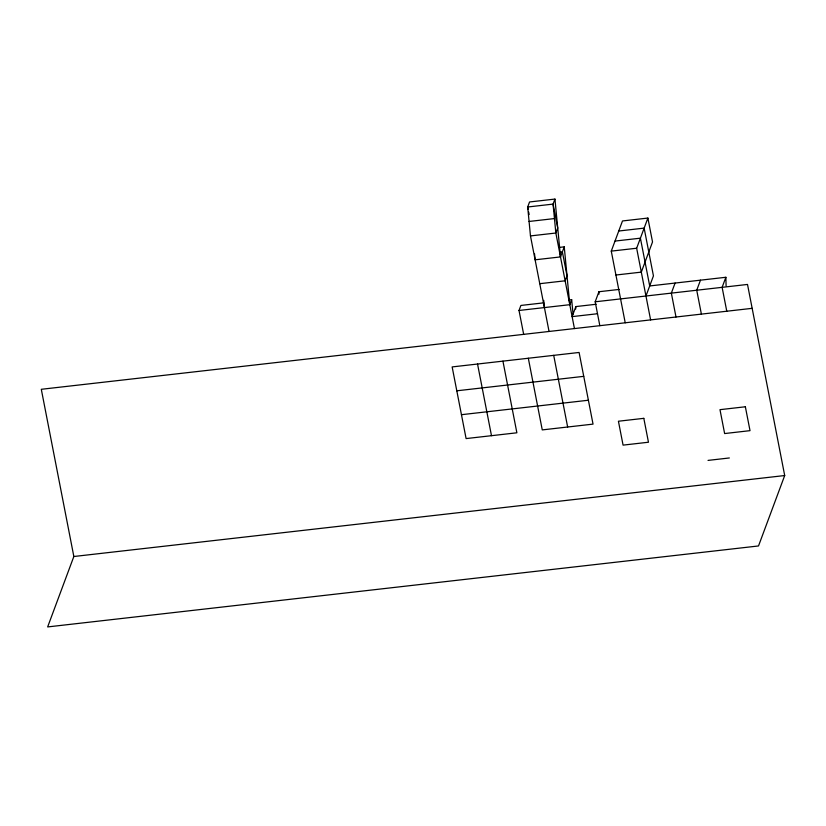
<?xml version="1.0" encoding="UTF-8"?>
<svg xmlns="http://www.w3.org/2000/svg" width="826" height="826" viewBox="0 0 826 826"><rect width="100%" height="100%" fill="white"/><g stroke="black" fill="none" stroke-linecap="round" stroke-linejoin="round"><path stroke-width="1.24" d="M575.701 309.017L575.867 306.57L596.176 304.257M752.156 308.335L41.3 389.294L73.844 556.507L47.65 626.924L758.516 545.955L784.7 475.539L747.509 284.443L595.185 301.8L599.831 325.681M549.053 331.463L530.468 235.916L527.68 206.996L529.559 201.967L554.948 199.076L553.069 204.105L555.846 233.025L574.442 328.572M523.674 334.354L519.017 310.473L520.896 305.444L543.745 302.843M534.536 253.778L535.114 259.808L560.503 256.917L564.241 246.85L559.161 247.428M519.017 310.473L569.795 304.691L571.664 299.652L569.124 299.941M575.867 306.57L572.119 316.626L597.508 313.735M625.22 322.79L611.271 251.125L622.494 220.955L647.883 218.064L652.53 241.946L641.306 272.126L615.928 275.017M595.185 301.8L598.922 291.733L619.232 289.42M650.609 319.899L636.66 248.234L647.883 218.064M645.963 296.007L653.438 275.894L644.146 228.121L618.757 231.012M675.09 283.06L671.352 293.116L675.998 317.008M700.479 280.169L696.731 290.225L701.388 314.117M615.019 241.068L640.408 238.177L649.701 285.951L725.868 277.278L722.12 287.334L726.777 311.226M726.095 285.765L725.868 277.278M529.074 221.461L554.463 218.57M530.468 235.916L555.846 233.025L557.726 227.997L553.069 204.105L527.68 206.996L528.175 209.515M559.832 252.167L562.372 251.878L567.018 275.77L565.149 280.799L539.76 283.69M611.271 251.125L636.66 248.234M456.799 390.801L583.745 376.346M461.455 414.693L588.391 400.238M708.027 460.402L729.358 457.965M73.844 556.507L784.7 475.539M528.661 212.024L529.156 214.543M553.709 355.356L567.648 427.011M528.32 358.247L542.259 429.902L593.037 424.12L579.098 352.465L452.152 366.92L466.101 438.585L516.88 432.793L502.931 361.138M477.542 364.029L491.491 435.694M571.664 299.652L573.058 314.117M564.241 246.85L569.795 304.691M554.948 199.076L560.503 256.917M543.715 300.344L544.406 307.582M598.922 291.733L598.995 294.159M643.815 418.338L618.426 421.229L623.072 445.121L648.462 442.23L643.815 418.338M745.362 406.774L719.983 409.665L724.629 433.557L750.018 430.656L745.362 406.774"/></g></svg>
